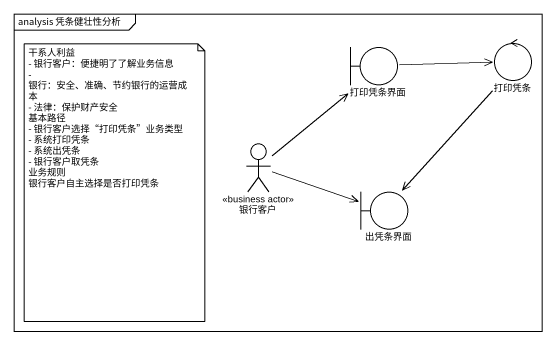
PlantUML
@startuml
mainframe analysis 凭条健壮性分析
boundary 打印凭条界面
control 打印凭条
actor 银行客户 <<business actor>>
boundary 出凭条界面
打印凭条界面 -right-> 打印凭条
打印凭条 --> 出凭条界面
银行客户 -up-> 打印凭条界面
银行客户 -right-> 出凭条界面
note as N1
  干系人利益
  - 银行客户：便捷明了了解业务信息
  - 银行：安全、准确、节约银行的运营成本
  - 法律：保护财产安全
  基本路径
  - 银行客户选择“打印凭条”业务类型
  - 系统打印凭条
  - 系统出凭条
  - 银行客户取凭条
  业务规则
  银行客户自主选择是否打印凭条
end note
@enduml
